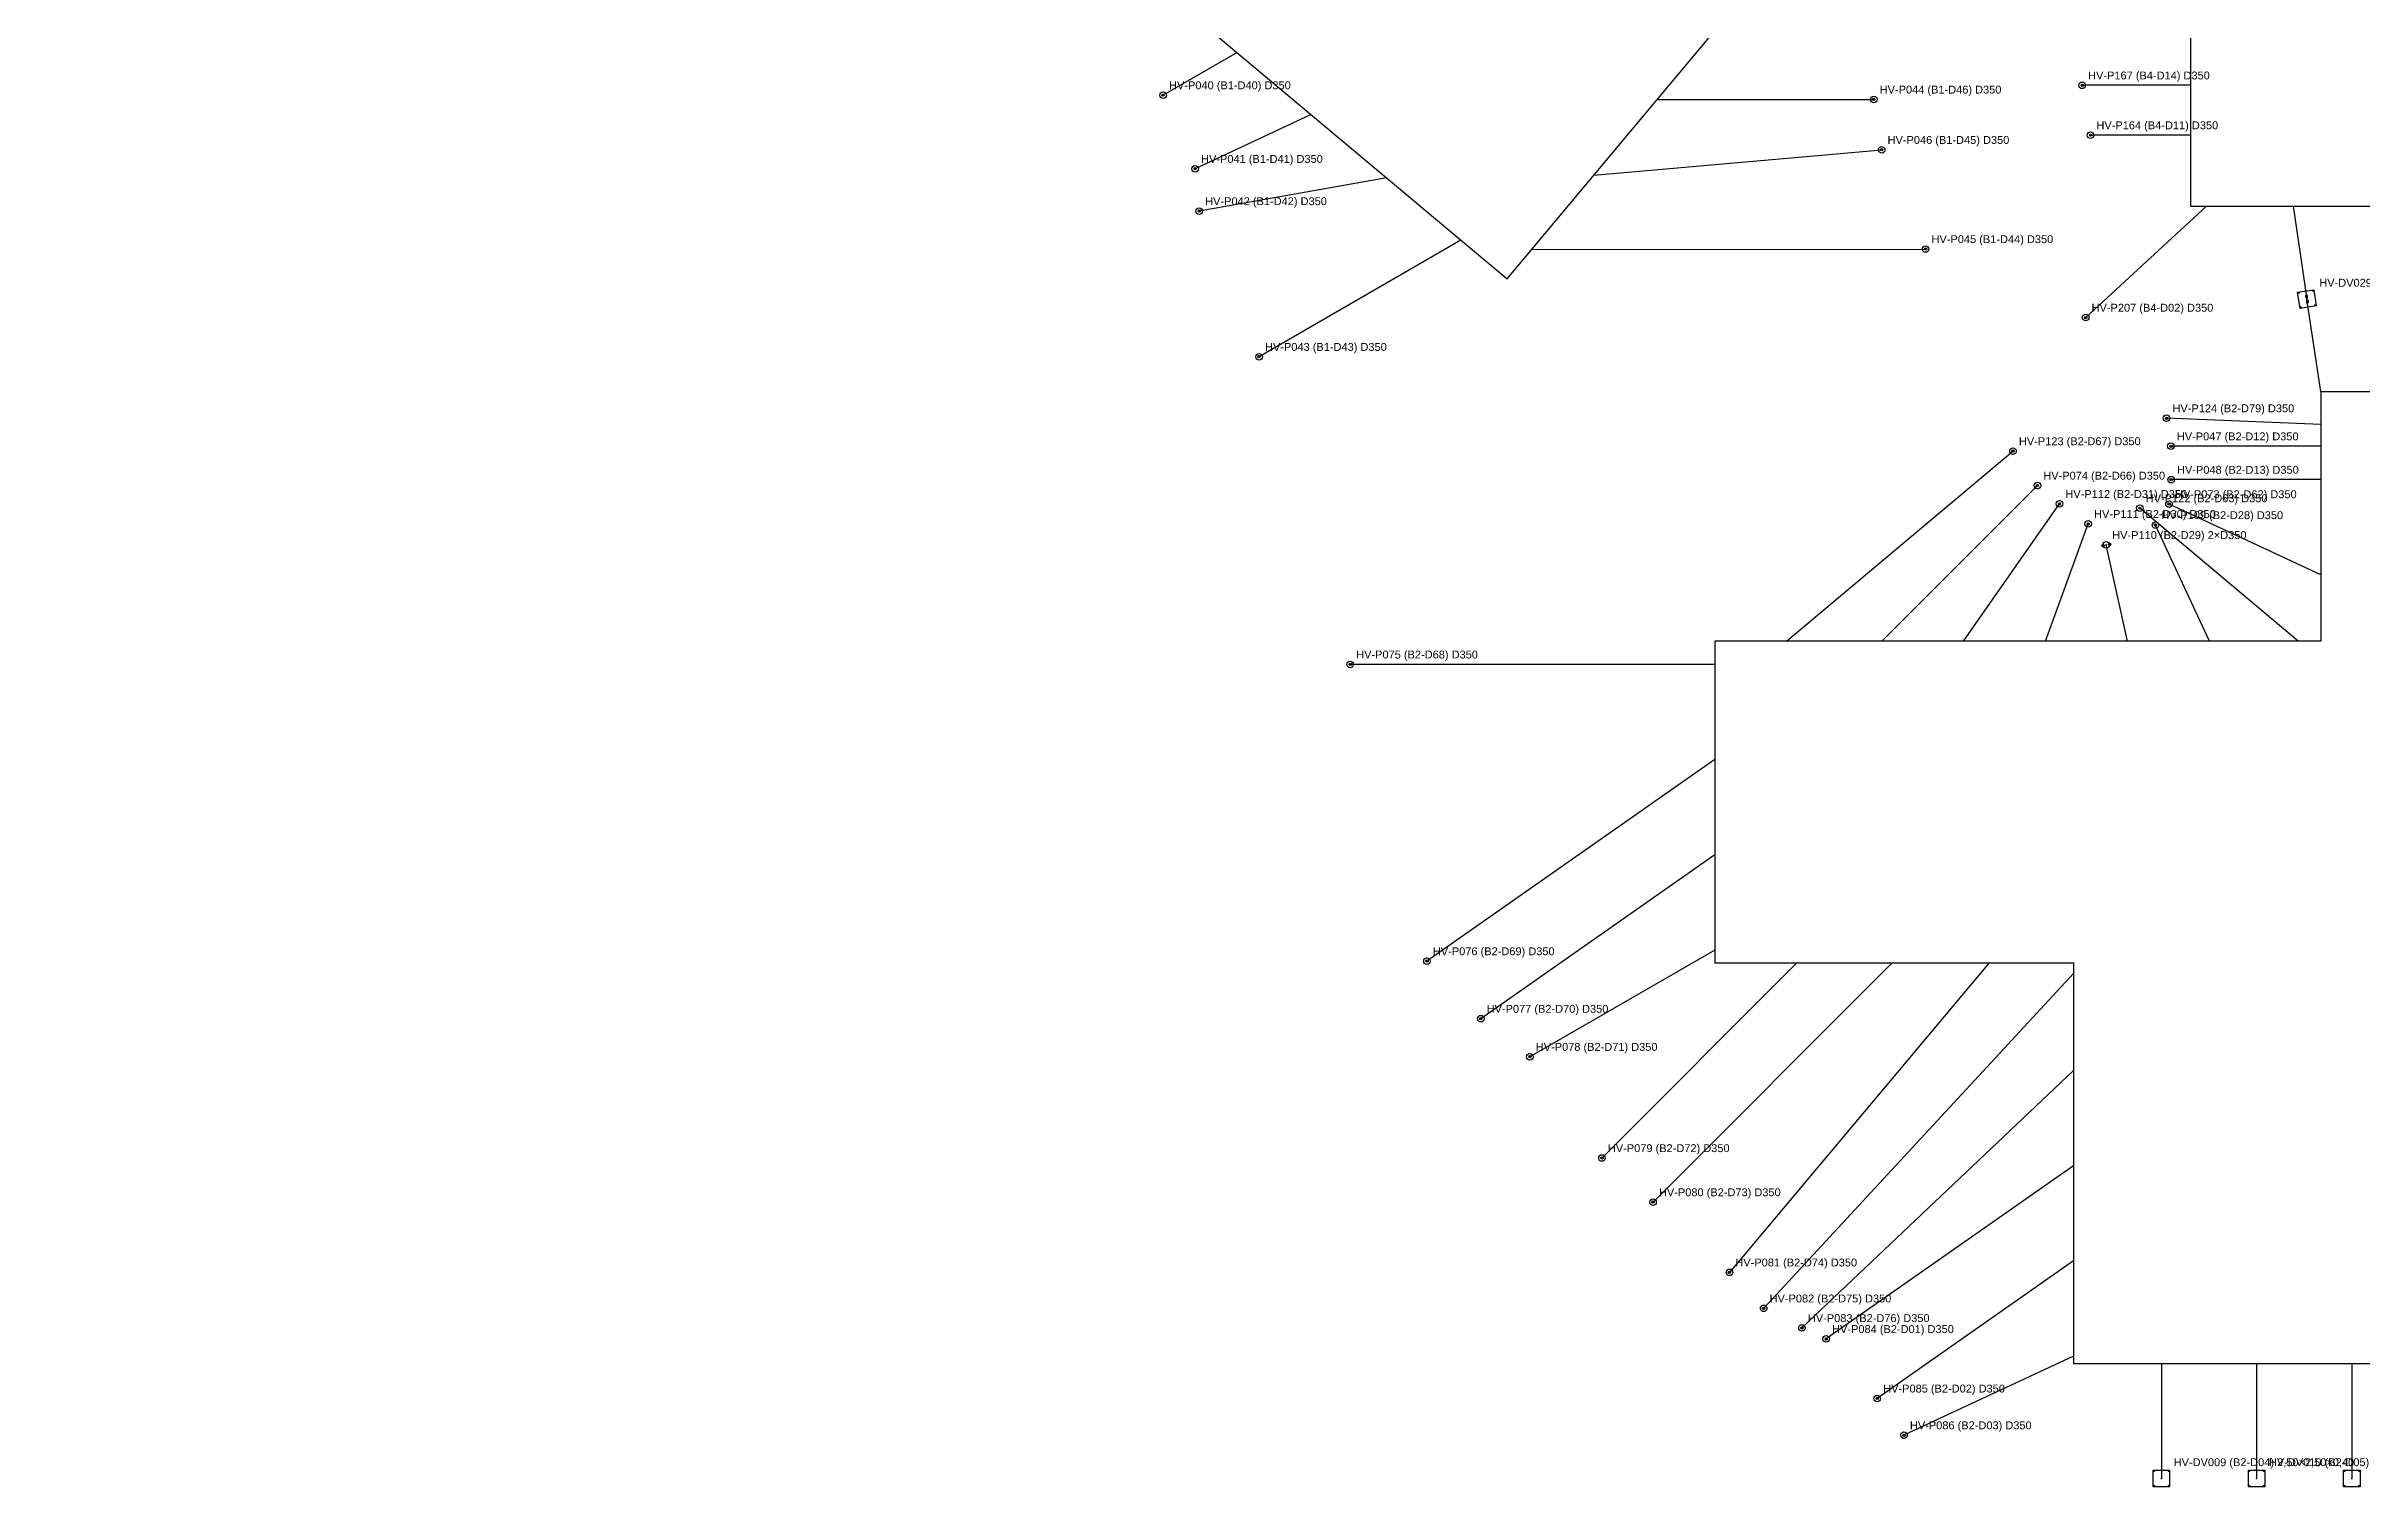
# Model space of a CAD drawing. Header units: metres. Extents: x -256 to 1219, y -260 to 304.
# Drawn here: x -241.4 to 111.2, y -259.8 to -40.5 of the extents above; entities that cross this region are included whole.
import ezdxf

# ---------------------------------------------------------------- set-up
doc = ezdxf.new("R2010")
doc.units = ezdxf.units.M
for name, color, linetype in [('01_BE_PIN', 4, 'Continuous'), ('02_DAY_NEO_BO', 3, 'Continuous'), ('03_DAY_NEO_DAY', 1, 'Continuous'), ('04_COC_KHOAN_NHOI_BO', 2, 'Continuous'), ('05_DE_NEO_VIT_XOAN', 6, 'Continuous'), ('06_TOA_DO_TEXT', 7, 'Continuous')]:
    doc.layers.add(name, color=color, linetype=linetype)
doc.styles.add('VN', font='arial.ttf')

msp = doc.modelspace()

# ---------------------------------------------------------------- linework, layer by layer
at = {"layer": '01_BE_PIN'}
for p, q in [((-241.447, 110.585), (-18.983, -75.845)), ((85.105, 81.189), (85.105, -64.811)), ((-18.983, -75.845), (13.132, -37.523)), ((85.105, -64.811), (177.427, -64.811)), ((395.548, -93.041), (104.939, -93.041)), ((104.939, -93.041), (104.939, -131.025)), ((104.939, -131.025), (12.644, -131.025)), ((12.644, -131.025), (12.644, -180.041)), ((12.644, -180.041), (67.299, -180.041)), ((67.299, -180.041), (67.299, -241.041)), ((67.299, -241.041), (361.127, -241.041))]:
    msp.add_line(p, q, dxfattribs=at)
at = {"layer": '02_DAY_NEO_BO'}
for p, q in [((-60.11, -41.38), (-71.36, -47.89)), ((3.87, -48.57), (36.87, -48.54)), ((85.11, -46.39), (68.61, -46.39)), ((-48.81, -50.85), (-66.48, -59.1)), ((-5.76, -60.07), (38.07, -56.21)), ((85.11, -53.98), (69.88, -53.98)), ((-37.31, -60.48), (-65.86, -65.54)), ((87.52, -64.81), (69.14, -81.76)), ((-26.01, -69.96), (-56.74, -87.73)), ((-15.24, -71.37), (44.76, -71.32)), ((104.94, -98.03), (81.46, -97.08)), ((23.6, -131.02), (58.07, -102.09)), ((104.94, -101.35), (82.12, -101.35)), ((38.1, -131.02), (61.79, -107.33)), ((104.94, -106.44), (82.15, -106.44)), ((50.52, -131.02), (65.15, -110.13)), ((101.52, -131.02), (77.39, -110.78)), ((104.94, -120.94), (81.83, -110.16)), ((63.02, -131.02), (69.52, -113.17)), ((88.02, -131.02), (79.77, -113.35)), ((75.52, -131.02), (72.28, -116.38)), ((12.64, -134.57), (-42.86, -134.57)), ((12.64, -149.07), (-31.18, -179.76)), ((12.64, -163.57), (-22.99, -188.52)), ((12.64, -178.07), (-15.51, -194.32)), ((25.17, -180.04), (-4.53, -209.74)), ((39.67, -180.04), (3.25, -216.46)), ((54.42, -180.04), (14.89, -227.15)), ((67.3, -181.66), (20.1, -232.63)), ((67.3, -196.41), (25.93, -235.62)), ((67.3, -210.91), (29.62, -237.29)), ((67.3, -225.41), (37.4, -246.35)), ((67.3, -239.91), (41.47, -251.95))]:
    msp.add_line(p, q, dxfattribs=at)
at = {"layer": '03_DAY_NEO_DAY'}
for p, q in [((100.73, -64.81), (102.84, -78.93)), ((104.95, -93.04), (102.84, -78.93)), ((80.67, -241.04), (80.67, -258.54)), ((95.17, -241.04), (95.17, -258.54)), ((109.67, -241.04), (109.67, -258.54))]:
    msp.add_line(p, q, dxfattribs=at)
at = {"layer": '04_COC_KHOAN_NHOI_BO'}
for centre, radius in [((-71.36, -47.89), 0.5), ((-71.36, -47.89), 0.175), ((36.87, -48.54), 0.5), ((36.87, -48.54), 0.175), ((68.61, -46.39), 0.5), ((68.61, -46.39), 0.175), ((38.07, -56.21), 0.5), ((38.07, -56.21), 0.175), ((69.88, -53.98), 0.5), ((69.88, -53.98), 0.175), ((-66.48, -59.1), 0.5), ((-66.48, -59.1), 0.175), ((-65.86, -65.54), 0.5), ((-65.86, -65.54), 0.175), ((44.76, -71.32), 0.5), ((44.76, -71.32), 0.175), ((69.14, -81.76), 0.5), ((69.14, -81.76), 0.175), ((-56.74, -87.73), 0.5), ((-56.74, -87.73), 0.175), ((81.46, -97.08), 0.5), ((81.46, -97.08), 0.175), ((58.07, -102.09), 0.5), ((58.07, -102.09), 0.175), ((82.12, -101.35), 0.5), ((82.12, -101.35), 0.175), ((61.79, -107.33), 0.5), ((61.79, -107.33), 0.175), ((82.15, -106.44), 0.5), ((82.15, -106.44), 0.175), ((65.15, -110.13), 0.5), ((65.15, -110.13), 0.175), ((69.52, -113.17), 0.5), ((77.39, -110.78), 0.5), ((77.39, -110.78), 0.175), ((81.83, -110.16), 0.5), ((81.83, -110.16), 0.175), ((69.52, -113.17), 0.175), ((71.767, -116.493), 0.175), ((72.28, -116.38), 0.5), ((72.793, -116.267), 0.175), ((79.77, -113.35), 0.5), ((79.77, -113.35), 0.175), ((-42.86, -134.57), 0.5), ((-42.86, -134.57), 0.175), ((-31.18, -179.76), 0.5), ((-31.18, -179.76), 0.175), ((-22.99, -188.52), 0.5), ((-22.99, -188.52), 0.175), ((-15.51, -194.32), 0.5), ((-15.51, -194.32), 0.175), ((-4.53, -209.74), 0.5), ((-4.53, -209.74), 0.175), ((3.25, -216.46), 0.5), ((3.25, -216.46), 0.175), ((14.89, -227.15), 0.5), ((14.89, -227.15), 0.175), ((20.1, -232.63), 0.5), ((20.1, -232.63), 0.175), ((25.93, -235.62), 0.5), ((25.93, -235.62), 0.175), ((29.62, -237.29), 0.5), ((29.62, -237.29), 0.175), ((37.4, -246.35), 0.5), ((37.4, -246.35), 0.175), ((41.47, -251.95), 0.5), ((41.47, -251.95), 0.175)]:
    msp.add_circle(centre, radius, dxfattribs=at)
for p in [(-71.36, -47.89), (36.87, -48.54), (68.61, -46.39), (38.07, -56.21), (69.88, -53.98), (-66.48, -59.1), (-65.86, -65.54), (44.76, -71.32), (69.14, -81.76), (-56.74, -87.73), (81.46, -97.08), (58.07, -102.09), (82.12, -101.35), (61.79, -107.33), (82.15, -106.44), (65.15, -110.13), (77.39, -110.78), (81.83, -110.16), (69.52, -113.17), (79.77, -113.35), (72.28, -116.38), (-42.86, -134.57), (-31.18, -179.76), (-22.99, -188.52), (-15.51, -194.32), (-4.53, -209.74), (3.25, -216.46), (14.89, -227.15), (20.1, -232.63), (25.93, -235.62), (29.62, -237.29), (37.4, -246.35), (41.47, -251.95)]:
    msp.add_point(p, dxfattribs=at)
at = {"layer": '05_DE_NEO_VIT_XOAN'}
for p, q in [((101.419, -77.878), (103.892, -77.509)), ((103.892, -77.509), (104.261, -79.982)), ((101.788, -80.351), (101.419, -77.878)), ((104.261, -79.982), (101.788, -80.351)), ((102.931, -78.384), (102.631, -78.384)), ((102.631, -78.384), (102.631, -78.684)), ((102.631, -78.684), (102.931, -78.684)), ((103.049, -79.176), (102.749, -79.176)), ((102.749, -79.176), (102.749, -79.476)), ((102.749, -79.476), (103.049, -79.476)), ((102.931, -78.684), (102.931, -78.384)), ((103.049, -79.476), (103.049, -79.176)), ((79.42, -259.79), (79.42, -257.29)), ((79.42, -257.29), (81.92, -257.29)), ((81.92, -257.29), (81.92, -259.79)), ((93.92, -259.79), (93.92, -257.29)), ((93.92, -257.29), (96.42, -257.29)), ((96.42, -257.29), (96.42, -259.79)), ((108.42, -259.79), (108.42, -257.29)), ((108.42, -257.29), (110.92, -257.29)), ((110.92, -257.29), (110.92, -259.79)), ((81.92, -259.79), (79.42, -259.79)), ((96.42, -259.79), (93.92, -259.79)), ((110.92, -259.79), (108.42, -259.79))]:
    msp.add_line(p, q, dxfattribs=at)
for centre in [(101.589, -78.005), (101.915, -80.181), (103.765, -77.679), (104.091, -79.855), (79.57, -257.44), (81.77, -257.44), (94.07, -257.44), (96.27, -257.44), (108.57, -257.44), (110.77, -257.44), (79.57, -259.64), (81.77, -259.64), (94.07, -259.64), (96.27, -259.64), (108.57, -259.64), (110.77, -259.64)]:
    msp.add_circle(centre, 0.06, dxfattribs=at)
for p in [(102.84, -78.93), (80.67, -258.54), (95.17, -258.54), (109.67, -258.54)]:
    msp.add_point(p, dxfattribs=at)

# ---------------------------------------------------------------- texts
at = {"layer": '06_TOA_DO_TEXT', "style": 'VN'}
for s, p in [('HV-P040 (B1-D40) D350', (-70.46, -46.99)), ('HV-P167 (B4-D14) D350', (69.51, -45.49)), ('HV-P044 (B1-D46) D350', (37.77, -47.64)), ('HV-P164 (B4-D11) D350', (70.78, -53.08)), ('HV-P046 (B1-D45) D350', (38.97, -55.31)), ('HV-P041 (B1-D41) D350', (-65.58, -58.2)), ('HV-P042 (B1-D42) D350', (-64.96, -64.64)), ('HV-P045 (B1-D44) D350', (45.66, -70.42)), ('HV-DV029 (B2-D78 + B4-D15) 2,50×2,50×0,40 DÙNG CHUNG', (104.715, -77.055)), ('HV-P207 (B4-D02) D350', (70.04, -80.86)), ('HV-P043 (B1-D43) D350', (-55.84, -86.83)), ('HV-P124 (B2-D79) D350', (82.36, -96.18)), ('HV-P123 (B2-D67) D350', (58.97, -101.19)), ('HV-P047 (B2-D12) D350', (83.02, -100.45)), ('HV-P074 (B2-D66) D350', (62.69, -106.43)), ('HV-P048 (B2-D13) D350', (83.05, -105.54)), ('HV-P112 (B2-D31) D350', (66.05, -109.23)), ('HV-P122 (B2-D63) D350', (78.29, -109.88)), ('HV-P073 (B2-D62) D350', (82.73, -109.26)), ('HV-P111 (B2-D30) D350', (70.42, -112.27)), ('HV-P109 (B2-D28) D350', (80.67, -112.45)), ('HV-P110 (B2-D29) 2×D350', (73.18, -115.48)), ('HV-P075 (B2-D68) D350', (-41.96, -133.67)), ('HV-P076 (B2-D69) D350', (-30.28, -178.86)), ('HV-P077 (B2-D70) D350', (-22.09, -187.62)), ('HV-P078 (B2-D71) D350', (-14.61, -193.42)), ('HV-P079 (B2-D72) D350', (-3.63, -208.84)), ('HV-P080 (B2-D73) D350', (4.15, -215.56)), ('HV-P081 (B2-D74) D350', (15.79, -226.25)), ('HV-P082 (B2-D75) D350', (21, -231.73)), ('HV-P083 (B2-D76) D350', (26.83, -234.72)), ('HV-P084 (B2-D01) D350', (30.52, -236.39)), ('HV-P085 (B2-D02) D350', (38.3, -245.45)), ('HV-P086 (B2-D03) D350', (42.37, -251.05)), ('HV-DV009 (B2-D04) 2,50×2,50×0,40', (82.545, -256.665)), ('HV-DV010 (B2-D05) 2,50×2,50×0,40', (97.045, -256.665))]:
    msp.add_text(s, height=1.2, dxfattribs=at).set_placement(p)

doc.saveas('drawing.dxf')
